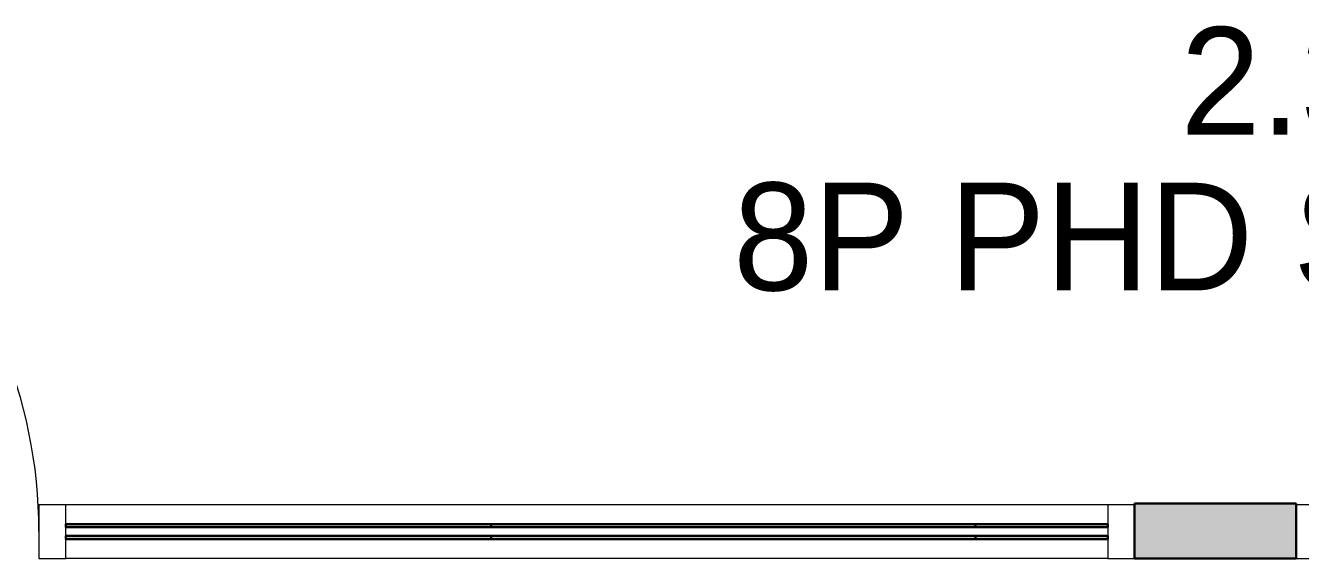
# Model space of a CAD drawing. Header units: millimetres. Extents: x 155927 to 295199, y -4084 to 97293.
# Drawn here: x 184418 to 186786, y 28408 to 29398 of the extents above; entities that cross this region are included whole.
import ezdxf

# ---------------------------------------------------------------- set-up
doc = ezdxf.new("R2010")
doc.units = ezdxf.units.MM
doc.header["$MEASUREMENT"] = 0
for name, color, linetype, lineweight in [('A-AREA-IDEN', 7, 'CONTINUOUS', 9), ('A-DOOR', 4, 'CONTINUOUS', 9), ('A-GLAZ-CURT', 7, 'CONTINUOUS', 9), ('A-GLAZ-CWMG', 7, 'CONTINUOUS', 9), ('A-WALL-PATT', 7, 'CONTINUOUS', 9), ('I-WALL', 7, 'CONTINUOUS', 9)]:
    doc.layers.add(name, color=color, linetype=linetype, lineweight=lineweight)
doc.styles.add('Century Gothic', font='GOTHIC.TTF', dxfattribs={"height": 200})

msp = doc.modelspace()

# ---------------------------------------------------------------- hatches: boundary and pattern name
at = {"layer": 'A-GLAZ-CURT'}
h = msp.add_hatch(color=256, dxfattribs=at)
h.paths.add_polyline_path([(185282.8, 28443.6), (185282.8, 28449.6), (184492.8, 28449.6), (184492.8, 28443.6)], flags=0)
h.paths.add_polyline_path([(185282.8, 28465.6), (185282.8, 28471.6), (184492.8, 28471.6), (184492.8, 28465.6)], flags=0)
h = msp.add_hatch(color=256, dxfattribs=at)
h.paths.add_polyline_path([(186182.8, 28443.6), (186182.8, 28449.6), (185282.8, 28449.6), (185282.8, 28443.6)], flags=0)
h.paths.add_polyline_path([(186182.8, 28465.6), (186182.8, 28471.6), (185282.8, 28471.6), (185282.8, 28465.6)], flags=0)
h = msp.add_hatch(color=256, dxfattribs=at)
h.paths.add_polyline_path([(186428.3, 28443.6), (186428.3, 28449.6), (186182.8, 28449.6), (186182.8, 28443.6)], flags=0)
h.paths.add_polyline_path([(186428.3, 28465.6), (186428.3, 28471.6), (186182.8, 28471.6), (186182.8, 28465.6)], flags=0)
at = {"layer": 'A-WALL-PATT'}
msp.add_hatch(color=256, dxfattribs=at).paths.add_polyline_path([(186778.3, 28407.6), (186778.3, 28509.6), (186478.3, 28509.6), (186478.3, 28407.6), (186553.2, 28407.6)], flags=0)

# ---------------------------------------------------------------- linework, layer by layer
at = {"layer": 'A-DOOR'}
msp.add_arc((183532.8, 28457.6), 910, 0, 90, dxfattribs=at)
at = {"layer": 'A-GLAZ-CURT', "lineweight": 30}
for p, q in [((185282.8, 28471.6), (184492.8, 28471.6)), ((184492.8, 28471.6), (184492.8, 28465.6)), ((185282.8, 28465.6), (185282.8, 28471.6)), ((186182.8, 28471.6), (185282.8, 28471.6)), ((185282.8, 28471.6), (185282.8, 28465.6)), ((186182.8, 28465.6), (186182.8, 28471.6)), ((186428.3, 28471.6), (186182.8, 28471.6)), ((186182.8, 28471.6), (186182.8, 28465.6)), ((186428.3, 28465.6), (186428.3, 28471.6)), ((184492.8, 28465.6), (185282.8, 28465.6)), ((185282.8, 28449.6), (184492.8, 28449.6)), ((184492.8, 28449.6), (184492.8, 28443.6)), ((185282.8, 28465.6), (186182.8, 28465.6)), ((185282.8, 28443.6), (185282.8, 28449.6)), ((186182.8, 28449.6), (185282.8, 28449.6)), ((185282.8, 28449.6), (185282.8, 28443.6)), ((186182.8, 28465.6), (186428.3, 28465.6)), ((186182.8, 28443.6), (186182.8, 28449.6)), ((186428.3, 28449.6), (186182.8, 28449.6)), ((186182.8, 28449.6), (186182.8, 28443.6)), ((186428.3, 28443.6), (186428.3, 28449.6)), ((184492.8, 28443.6), (185282.8, 28443.6)), ((185282.8, 28443.6), (186182.8, 28443.6)), ((186182.8, 28443.6), (186428.3, 28443.6))]:
    msp.add_line(p, q, dxfattribs=at)
at = {"layer": 'A-GLAZ-CWMG', "lineweight": 20, "extrusion": (0, 0, -1)}
for p, q in [((184492.8, 28507.6), (184442.8, 28507.6)), ((184442.8, 28507.6), (184442.8, 28407.6)), ((184492.8, 28407.6), (184492.8, 28507.6)), ((186478.3, 28507.6), (186428.3, 28507.6)), ((186428.3, 28507.6), (186428.3, 28407.6)), ((186478.3, 28407.6), (186478.3, 28507.6)), ((184442.8, 28407.6), (184492.8, 28407.6)), ((186428.3, 28407.6), (186478.3, 28407.6))]:
    msp.add_line(p, q, dxfattribs=at)
at = {"layer": 'A-GLAZ-CWMG'}
for p, q in [((185282.8, 28507.6), (184492.8, 28507.6)), ((186182.8, 28507.6), (185282.8, 28507.6)), ((186428.3, 28507.6), (186182.8, 28507.6)), ((185282.8, 28407.6), (184492.8, 28407.6)), ((186182.8, 28407.6), (185282.8, 28407.6)), ((186428.3, 28407.6), (186182.8, 28407.6))]:
    msp.add_line(p, q, dxfattribs=at)
at = {"layer": 'A-GLAZ-CWMG', "lineweight": 20}
for p, q in [((186828.3, 28507.6), (186778.3, 28507.6)), ((186778.3, 28507.6), (186778.3, 28407.6)), ((186778.3, 28407.6), (186828.3, 28407.6))]:
    msp.add_line(p, q, dxfattribs=at)
at = {"layer": 'I-WALL', "lineweight": 30}
for p, q in [((186778.3, 28509.6), (186478.3, 28509.6)), ((186478.3, 28509.6), (186478.3, 28407.6)), ((186778.3, 28407.6), (186778.3, 28509.6)), ((186478.3, 28407.6), (186778.3, 28407.6))]:
    msp.add_line(p, q, dxfattribs=at)

# ---------------------------------------------------------------- texts
at = {"layer": 'A-AREA-IDEN', "style": 'Century Gothic'}
for s, p in [('2.36', (186563.6, 29194.7)), ('8P PHD Students', (185732.5, 28905.7))]:
    msp.add_text(s, height=200, dxfattribs=at).set_placement(p)

doc.saveas('drawing.dxf')
